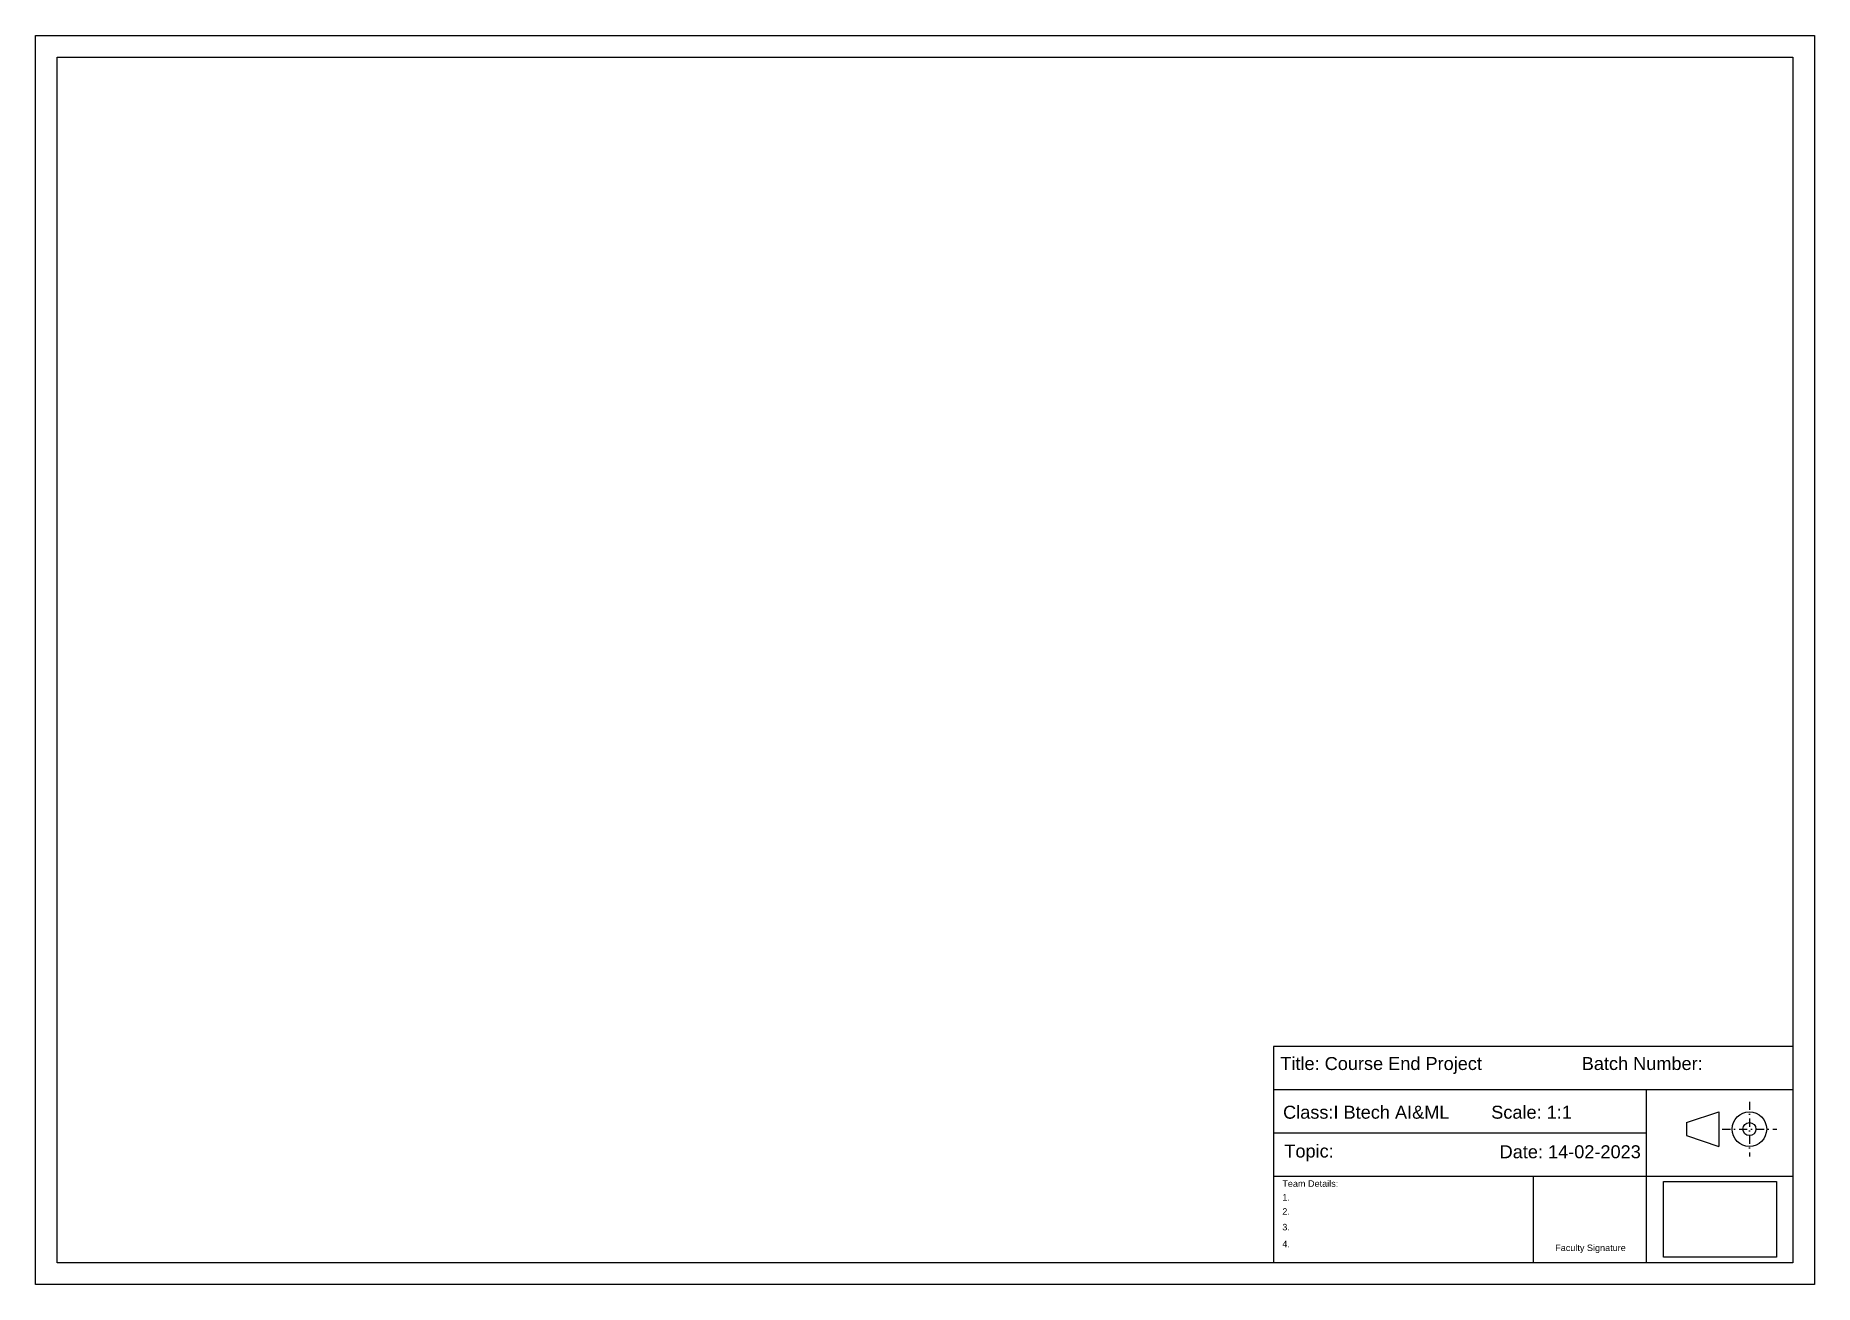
# Model space of a CAD drawing. Header units: millimetres. Extents: x 4 to 7031, y 5 to 2370.
# Drawn here: x 4 to 415, y 5 to 293.5 of the extents above; entities outside this region: 1.
import ezdxf
from ezdxf.enums import TextEntityAlignment as Align

# ---------------------------------------------------------------- set-up
doc = ezdxf.new("R2010")
doc.units = ezdxf.units.MM
doc.linetypes.add('DASHDOT2', pattern=[12.7, 6.35, -3.175, 0, -3.175])
doc.styles.get("Standard").update_dxf_attribs({"font": 'arial.ttf'})
picture_1 = doc.add_image_def('image1.png', size_in_pixel=(2532, 1700))

# ---------------------------------------------------------------- blocks, each defined once
blk = doc.blocks.new('College logo')
image = blk.add_image(picture_1, insert=(0, 0), size_in_units=(26.11, 17.53))
image.dxf.flags = 7

msp = doc.modelspace()

# ---------------------------------------------------------------- linework, layer by layer
for p, q in [((410, 60), (290, 60)), ((290, 60), (290, 10)), ((290, 50), (410, 50)), ((376.15, 50), (376.15, 10)), ((385.46, 42.38), (392.95, 44.88)), ((385.46, 42.38), (385.46, 39.38)), ((392.95, 44.88), (392.95, 36.89)), ((290, 40), (376.15, 40)), ((385.46, 39.38), (392.95, 36.89)), ((290, 30), (410, 30)), ((350, 30), (350, 10))]:
    msp.add_line(p, q)
at = {"linetype": 'DASHDOT2', "ltscale": 0.3}
for p, q in [((399.99, 47.22), (399.99, 34.54)), ((393.67, 40.88), (406.28, 40.88))]:
    msp.add_line(p, q, dxfattribs=at)
for points in [[(415, 5), (4.01, 5), (4.01, 293.55), (415, 293.55)], [(410, 10), (9.01, 10), (9.01, 288.55), (410, 288.55)]]:
    msp.add_lwpolyline(points, close=True)
for radius in [3.99, 1.5]:
    msp.add_circle((399.98, 40.88), radius)

# ---------------------------------------------------------------- block references
msp.add_blockref('College logo', (380.13, 11.27))

# ---------------------------------------------------------------- texts
msp.add_text('x', height=163.68, rotation=180).set_placement((6976.65, 2370.12), align=Align.CENTER)
for s, height, p in [('Title: Course End Project', 3, (291.6, 54.54)), ('Batch Number: ', 3, (361.24, 54.54)), ('Class:I Btech AI&ML', 3, (292.24, 43.29)), ('Scale: 1:1', 3, (340.33, 43.29)), ('Topic: ', 3, (292.53, 34.32)), ('Date: 14-02-2023', 3, (342.27, 34.15)), ('Team Details: ', 1.5, (292.06, 27.55)), ('1.  ', 1.5, (292.06, 24.37)), ('2. ', 1.5, (292.06, 21.11)), ('3. ', 1.5, (292.06, 17.49)), ('4. ', 1.5, (292.06, 13.58)), ('Faculty Signature', 1.5, (355.11, 12.71))]:
    msp.add_text(s, height=height).set_placement(p)

doc.saveas('drawing.dxf')
